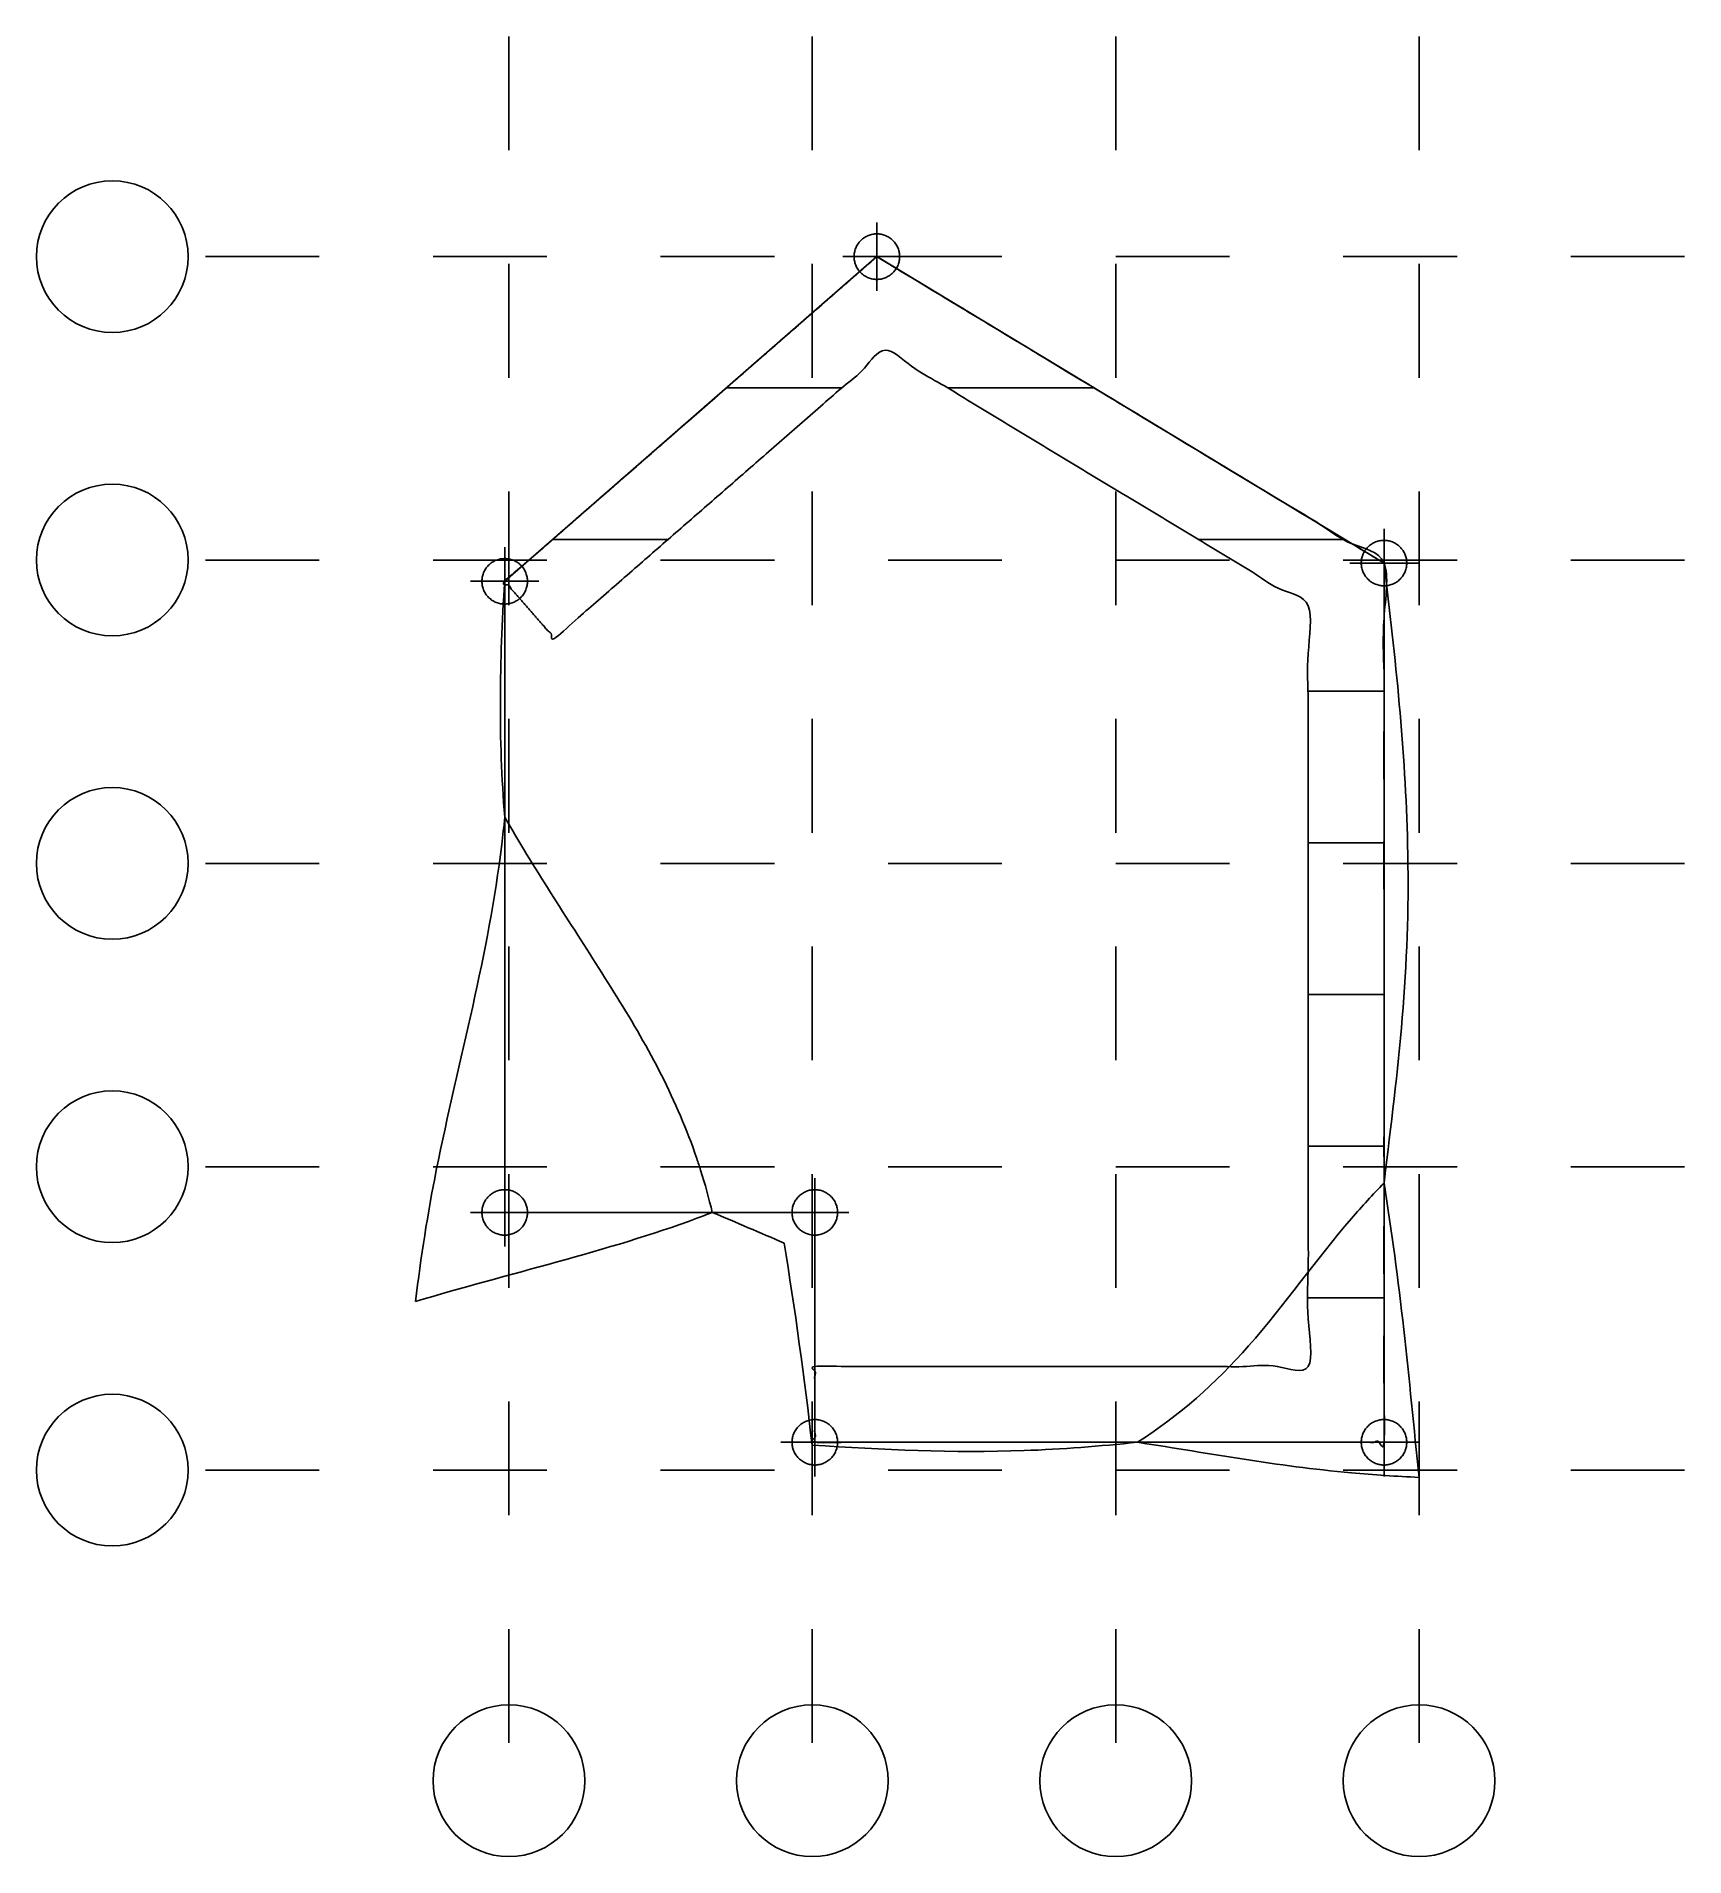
# Model space of a CAD drawing. Header units: metres. Extents: x -30.4 to 13.1, y -22.7 to 25.3.
import ezdxf

# ---------------------------------------------------------------- set-up
doc = ezdxf.new("R2010")
doc.units = ezdxf.units.M
doc.layers.add('Default', color=7, linetype='Continuous', true_color=0x000000)

msp = doc.modelspace()

# ---------------------------------------------------------------- linework, layer by layer
at = {"layer": 'Default'}
for p, q in [((-17.913, 24.269), (-17.913, 25.269)), ((-9.913, 24.269), (-9.913, 25.269)), ((-1.913, 24.269), (-1.913, 25.269)), ((6.087, 24.269), (6.087, 25.269)), ((-17.913, 22.269), (-17.913, 24.269)), ((-9.913, 22.269), (-9.913, 24.269)), ((-1.913, 22.269), (-1.913, 24.269)), ((6.087, 22.269), (6.087, 24.269)), ((-8.211, 20.361), (-8.211, 18.561)), ((-24.913, 19.461), (-25.913, 19.461)), ((-22.913, 19.461), (-24.913, 19.461)), ((-18.913, 19.461), (-19.913, 19.461)), ((-16.913, 19.461), (-18.913, 19.461)), ((-17.913, 18.269), (-17.913, 19.269)), ((-12.913, 19.461), (-13.913, 19.461)), ((-10.913, 19.461), (-12.913, 19.461)), ((-9.913, 18.269), (-9.913, 19.269)), ((-7.311, 19.461), (-9.111, 19.461)), ((-6.913, 19.461), (-7.913, 19.461)), ((-4.913, 19.461), (-6.913, 19.461)), ((-0.913, 19.461), (-1.913, 19.461)), ((-1.913, 18.269), (-1.913, 19.269)), ((1.087, 19.461), (-0.913, 19.461)), ((5.087, 19.461), (4.087, 19.461)), ((6.087, 19.461), (5.087, 19.461)), ((7.087, 19.461), (6.087, 19.461)), ((6.087, 18.269), (6.087, 19.269)), ((11.087, 19.461), (10.087, 19.461)), ((13.087, 19.461), (11.087, 19.461)), ((-17.913, 16.269), (-17.913, 18.269)), ((-9.913, 16.269), (-9.913, 18.269)), ((-1.913, 16.269), (-1.913, 18.269)), ((6.087, 16.269), (6.087, 18.269)), ((-12.178, 16), (-9.136, 16)), ((-6.351, 16), (-2.484, 16)), ((-17.913, 12.269), (-17.913, 13.269)), ((-9.913, 12.269), (-9.913, 13.269)), ((-1.913, 12.269), (-1.913, 13.269)), ((6.087, 12.269), (6.087, 13.269)), ((-17.913, 10.269), (-17.913, 12.269)), ((-16.762, 12), (-13.72, 12)), ((-9.913, 10.269), (-9.913, 12.269)), ((-1.913, 10.269), (-1.913, 12.269)), ((0.268, 12), (4.135, 12)), ((5.161, 12.28), (5.161, 10.48)), ((6.087, 10.269), (6.087, 12.269)), ((-18.024, 11.799), (-18.024, 9.999)), ((-24.913, 11.461), (-25.913, 11.461)), ((-22.913, 11.461), (-24.913, 11.461)), ((-18.913, 11.461), (-19.913, 11.461)), ((-16.913, 11.461), (-18.913, 11.461)), ((-12.913, 11.461), (-13.913, 11.461)), ((-10.913, 11.461), (-12.913, 11.461)), ((-6.913, 11.461), (-7.913, 11.461)), ((-4.913, 11.461), (-6.913, 11.461)), ((-0.913, 11.461), (-1.913, 11.461)), ((1.087, 11.461), (-0.913, 11.461)), ((5.087, 11.461), (4.087, 11.461)), ((6.061, 11.38), (4.261, 11.38)), ((6.087, 11.461), (5.087, 11.461)), ((7.087, 11.461), (6.087, 11.461)), ((11.087, 11.461), (10.087, 11.461)), ((13.087, 11.461), (11.087, 11.461)), ((-17.124, 10.899), (-18.924, 10.899)), ((3.161, 8), (5.161, 8)), ((-17.913, 6.269), (-17.913, 7.269)), ((-9.913, 6.269), (-9.913, 7.269)), ((-1.913, 6.269), (-1.913, 7.269)), ((6.087, 6.269), (6.087, 7.269)), ((-17.913, 4.269), (-17.913, 6.269)), ((-9.913, 4.269), (-9.913, 6.269)), ((-1.913, 4.269), (-1.913, 6.269)), ((6.087, 4.269), (6.087, 6.269)), ((3.161, 4), (5.161, 4)), ((-24.913, 3.461), (-25.913, 3.461)), ((-22.913, 3.461), (-24.913, 3.461)), ((-18.913, 3.461), (-19.913, 3.461)), ((-16.913, 3.461), (-18.913, 3.461)), ((-12.913, 3.461), (-13.913, 3.461)), ((-10.913, 3.461), (-12.913, 3.461)), ((-6.913, 3.461), (-7.913, 3.461)), ((-4.913, 3.461), (-6.913, 3.461)), ((-0.913, 3.461), (-1.913, 3.461)), ((1.087, 3.461), (-0.913, 3.461)), ((5.087, 3.461), (4.087, 3.461)), ((6.087, 3.461), (5.087, 3.461)), ((7.087, 3.461), (6.087, 3.461)), ((11.087, 3.461), (10.087, 3.461)), ((13.087, 3.461), (11.087, 3.461)), ((-17.913, 0.269), (-17.913, 1.269)), ((-9.913, 0.269), (-9.913, 1.269)), ((-1.913, 0.269), (-1.913, 1.269)), ((6.087, 0.269), (6.087, 1.269)), ((-17.913, -1.731), (-17.913, 0.269)), ((-9.913, -1.731), (-9.913, 0.269)), ((-1.913, -1.731), (-1.913, 0.269)), ((3.161, 0), (5.161, 0)), ((6.087, -1.731), (6.087, 0.269)), ((3.161, -4), (5.161, -4)), ((-24.913, -4.539), (-25.913, -4.539)), ((-22.913, -4.539), (-24.913, -4.539)), ((-18.913, -4.539), (-19.913, -4.539)), ((-16.913, -4.539), (-18.913, -4.539)), ((-17.913, -5.731), (-17.913, -4.731)), ((-12.913, -4.539), (-13.913, -4.539)), ((-10.913, -4.539), (-12.913, -4.539)), ((-9.913, -5.731), (-9.913, -4.731)), ((-6.913, -4.539), (-7.913, -4.539)), ((-4.913, -4.539), (-6.913, -4.539)), ((-0.913, -4.539), (-1.913, -4.539)), ((-1.913, -5.731), (-1.913, -4.731)), ((1.087, -4.539), (-0.913, -4.539)), ((5.087, -4.539), (4.087, -4.539)), ((6.087, -4.539), (5.087, -4.539)), ((7.087, -4.539), (6.087, -4.539)), ((6.087, -5.731), (6.087, -4.731)), ((11.087, -4.539), (10.087, -4.539)), ((13.087, -4.539), (11.087, -4.539)), ((-18.024, -4.844), (-18.024, -6.644)), ((-9.847, -4.844), (-9.847, -6.644)), ((-17.124, -5.744), (-18.924, -5.744)), ((-17.913, -7.731), (-17.913, -5.731)), ((-8.947, -5.744), (-10.747, -5.744)), ((-9.913, -7.731), (-9.913, -5.731)), ((-1.913, -7.731), (-1.913, -5.731)), ((6.087, -7.731), (6.087, -5.731)), ((3.161, -8), (5.161, -8)), ((-17.913, -11.731), (-17.913, -10.731)), ((-9.913, -11.731), (-9.913, -10.731)), ((-9.847, -10.905), (-9.847, -12.705)), ((-1.913, -11.731), (-1.913, -10.731)), ((5.161, -10.905), (5.161, -12.705)), ((6.087, -11.731), (6.087, -10.731)), ((-17.913, -12.731), (-17.913, -11.731)), ((-8.947, -11.805), (-10.747, -11.805)), ((-9.913, -12.731), (-9.913, -11.731)), ((-1.913, -12.731), (-1.913, -11.731)), ((6.061, -11.805), (4.261, -11.805)), ((6.087, -12.731), (6.087, -11.731)), ((-24.913, -12.539), (-25.913, -12.539)), ((-22.913, -12.539), (-24.913, -12.539)), ((-18.913, -12.539), (-19.913, -12.539)), ((-16.913, -12.539), (-18.913, -12.539)), ((-17.913, -13.731), (-17.913, -12.731)), ((-12.913, -12.539), (-13.913, -12.539)), ((-10.913, -12.539), (-12.913, -12.539)), ((-9.913, -13.731), (-9.913, -12.731)), ((-6.913, -12.539), (-7.913, -12.539)), ((-4.913, -12.539), (-6.913, -12.539)), ((-0.913, -12.539), (-1.913, -12.539)), ((-1.913, -13.731), (-1.913, -12.731)), ((1.087, -12.539), (-0.913, -12.539)), ((5.087, -12.539), (4.087, -12.539)), ((6.087, -12.539), (5.087, -12.539)), ((7.087, -12.539), (6.087, -12.539)), ((6.087, -13.731), (6.087, -12.731)), ((11.087, -12.539), (10.087, -12.539)), ((13.087, -12.539), (11.087, -12.539)), ((-17.913, -17.731), (-17.913, -16.731)), ((-9.913, -17.731), (-9.913, -16.731)), ((-1.913, -17.731), (-1.913, -16.731)), ((6.087, -17.731), (6.087, -16.731)), ((-17.913, -19.731), (-17.913, -17.731)), ((-9.913, -19.731), (-9.913, -17.731)), ((-1.913, -19.731), (-1.913, -17.731)), ((6.087, -19.731), (6.087, -17.731))]:
    msp.add_line(p, q, dxfattribs=at)
msp.add_polyline3d([(-8.211, 19.461, -1.435), (-18.024, 10.899, -1.435), (-18.024, -5.744, 0.003), (-9.847, -5.744, 1.721), (-9.847, -11.805, 1.721), (5.161, -11.805, 1.721), (5.161, 11.38, 1.721)], close=True, dxfattribs=at)
for centre in [(-28.372, 19.461), (-28.372, 11.461), (-28.372, 3.461), (-28.372, -4.539), (-28.372, -12.539), (-17.913, -20.731), (-9.913, -20.731), (-1.913, -20.731), (6.087, -20.731)]:
    msp.add_circle(centre, 2, dxfattribs=at)
for points in [[(-7.611, 19.461), (-7.611, 20.061), (-8.211, 20.061), (-8.811, 20.061), (-8.811, 19.461), (-8.811, 18.861), (-8.211, 18.861), (-7.611, 18.861), (-7.611, 19.461)], [(5.761, 11.38), (5.761, 11.98), (5.161, 11.98), (4.561, 11.98), (4.561, 11.38), (4.561, 10.78), (5.161, 10.78), (5.761, 10.78), (5.761, 11.38)], [(-17.424, 10.899), (-17.424, 11.499), (-18.024, 11.499), (-18.624, 11.499), (-18.624, 10.899), (-18.624, 10.299), (-18.024, 10.299), (-17.424, 10.299), (-17.424, 10.899)], [(-17.424, -5.744), (-17.424, -5.144), (-18.024, -5.144), (-18.624, -5.144), (-18.624, -5.744), (-18.624, -6.344), (-18.024, -6.344), (-17.424, -6.344), (-17.424, -5.744)], [(-9.247, -5.744), (-9.247, -5.144), (-9.847, -5.144), (-10.447, -5.144), (-10.447, -5.744), (-10.447, -6.344), (-9.847, -6.344), (-9.247, -6.344), (-9.247, -5.744)], [(-9.247, -11.805), (-9.247, -11.205), (-9.847, -11.205), (-10.447, -11.205), (-10.447, -11.805), (-10.447, -12.405), (-9.847, -12.405), (-9.247, -12.405), (-9.247, -11.805)], [(5.761, -11.805), (5.761, -11.205), (5.161, -11.205), (4.561, -11.205), (4.561, -11.805), (4.561, -12.405), (5.161, -12.405), (5.761, -12.405), (5.761, -11.805)]]:
    msp.add_rational_spline(points, [1, 0.707106781187, 1, 0.707106781187, 1, 0.707106781187, 1, 0.707106781187, 1], degree=2, knots=[0, 0, 0, 0.942478, 0.942478, 1.884956, 1.884956, 2.827433, 2.827433, 3.769911, 3.769911, 3.769911], dxfattribs=at)
for points, degree, knots in [([(-8.211, 19.461), (-1.525, 15.421), (5.161, 11.38), (5.161, -0.212), (5.161, -11.805), (4.161, -11.805), (3.161, -11.805), (-3.343, -11.805), (-9.847, -11.805), (-9.847, -10.805), (-9.847, -9.805), (-3.343, -9.805), (3.161, -9.805), (3.161, 0.224), (3.161, 10.252), (-2.418, 13.623), (-7.996, 16.994), (-12.353, 13.193), (-16.709, 9.392), (-17.367, 10.146), (-18.024, 10.899), (-13.118, 15.18), (-8.211, 19.461)], 2, [0, 0, 0, 15.62422, 15.62422, 38.808983, 38.808983, 40.808983, 40.808983, 53.816548, 53.816548, 55.816548, 55.816548, 68.824113, 68.824113, 88.880675, 88.880675, 101.916889, 101.916889, 113.479983, 113.479983, 115.479983, 115.479983, 128.502881, 128.502881, 128.502881]), ([(-18.024, 10.899), (-17.398, 11.446), (-16.771, 11.992), (-16.137, 12.546), (-15.079, 13.469), (-14.031, 14.383), (-12.958, 15.319), (-11.496, 16.595), (-9.675, 18.184), (-8.211, 19.461)], 3, [34.581185, 34.581185, 34.581185, 34.581185, 37.144575, 37.144575, 37.144575, 41.401213, 41.401213, 41.401213, 47.705412, 47.705412, 47.705412, 47.705412]), ([(-8.211, 19.461), (-6.87, 18.651), (-5.646, 17.911), (-4.328, 17.114), (-2.934, 16.272), (-1.963, 15.685), (0.913, 13.947), (1.753, 13.44), (3.232, 12.546), (3.589, 12.33), (3.946, 12.114), (4.302, 11.899), (4.589, 11.725), (4.875, 11.553), (5.161, 11.38)], 3, [47.705412, 47.705412, 47.705412, 47.705412, 52.297021, 52.297021, 52.297021, 56.660246, 56.660246, 61.249617, 61.249617, 61.249617, 62.513708, 62.513708, 62.513708, 63.53167, 63.53167, 63.53167, 63.53167]), ([(5.161, 11.38), (5.466, 8.866), (5.724, 6.448), (5.784, 3.958), (5.818, 2.505), (5.776, 1.1), (5.555, -1.781), (5.38, -3.173), (5.202, -4.631), (5.188, -4.744), (5.174, -4.857), (5.161, -4.97)], 3, [63.53167, 63.53167, 63.53167, 63.53167, 71.066877, 71.066877, 71.066877, 75.480099, 75.480099, 79.906551, 79.906551, 79.906551, 80.25358, 80.25358, 80.25358, 80.25358]), ([(-18.024, 4.676), (-18.047, 4.436), (-18.073, 4.197), (-18.102, 3.958), (-18.278, 2.507), (-18.549, 1.129), (-19.182, -1.729), (-19.535, -3.162), (-19.827, -4.631), (-20.054, -5.771), (-20.238, -6.922), (-20.372, -8.092)], 3, [0, 0, 0, 0, 0.759249, 0.759249, 0.759249, 5.348917, 5.348917, 9.880592, 9.880592, 9.880592, 13.412976, 13.412976, 13.412976, 13.412976]), ([(-12.55, -5.744), (-12.64, -5.37), (-12.742, -4.997), (-12.858, -4.631), (-12.89, -4.528), (-12.924, -4.426), (-12.958, -4.324), (-13.484, -2.776), (-14.214, -1.434), (-15.899, 1.288), (-16.784, 2.601), (-17.6, 3.958), (-17.743, 4.196), (-17.884, 4.435), (-18.024, 4.676)], 3, [21.678451, 21.678451, 21.678451, 21.678451, 22.845346, 22.845346, 22.845346, 23.171194, 23.171194, 23.171194, 28.06709, 28.06709, 32.851271, 32.851271, 32.851271, 33.698798, 33.698798, 33.698798, 33.698798]), ([(-12.55, -5.744), (-12.64, -5.37), (-12.742, -4.997), (-12.858, -4.631), (-12.89, -4.528), (-12.924, -4.426), (-12.958, -4.324), (-13.484, -2.776), (-14.214, -1.434), (-15.899, 1.288), (-16.784, 2.601), (-17.6, 3.958), (-17.743, 4.196), (-17.884, 4.435), (-18.024, 4.676)], 3, [16.107435, 16.107435, 16.107435, 16.107435, 17.274331, 17.274331, 17.274331, 17.600178, 17.600178, 17.600178, 22.496074, 22.496074, 27.280255, 27.280255, 27.280255, 28.127783, 28.127783, 28.127783, 28.127783]), ([(5.161, -4.97), (4.862, -5.273), (4.579, -5.58), (4.302, -5.903), (3.365, -6.992), (2.544, -8.185), (0.708, -10.262), (-0.225, -11.096), (-1.337, -11.805)], 3, [15.423808, 15.423808, 15.423808, 15.423808, 16.691899, 16.691899, 16.691899, 20.960463, 20.960463, 24.925783, 24.925783, 24.925783, 24.925783]), ([(5.161, -4.97), (4.862, -5.273), (4.579, -5.58), (4.302, -5.903), (3.365, -6.992), (2.544, -8.185), (0.708, -10.262), (-0.225, -11.096), (-1.337, -11.805)], 3, [80.25358, 80.25358, 80.25358, 80.25358, 81.521671, 81.521671, 81.521671, 85.790235, 85.790235, 89.755555, 89.755555, 89.755555, 89.755555]), ([(6.087, -12.731), (5.95, -11.429), (5.828, -10.125), (5.534, -7.517), (5.366, -6.251), (5.161, -4.97)], 3, [7.547917, 7.547917, 7.547917, 7.547917, 11.465783, 11.465783, 15.423808, 15.423808, 15.423808, 15.423808]), ([(-20.372, -8.092), (-17.955, -7.363), (-15.31, -6.769), (-12.958, -5.899), (-12.821, -5.848), (-12.685, -5.796), (-12.55, -5.744)], 3, [13.412976, 13.412976, 13.412976, 13.412976, 21.232031, 21.232031, 21.232031, 21.678451, 21.678451, 21.678451, 21.678451]), ([(-1.337, -11.805), (-2.326, -11.907), (-3.33, -11.989), (-4.328, -12.024), (-6.197, -12.092), (-8.062, -12.003), (-9.921, -11.879)], 3, [89.755555, 89.755555, 89.755555, 89.755555, 92.764478, 92.764478, 92.764478, 98.371391, 98.371391, 98.371391, 98.371391]), ([(-1.337, -11.805), (0.659, -12.112), (2.273, -12.424), (4.302, -12.609), (4.894, -12.664), (5.491, -12.703), (6.087, -12.731)], 3, [0, 0, 0, 0, 5.754676, 5.754676, 5.754676, 7.547917, 7.547917, 7.547917, 7.547917])]:
    msp.add_open_spline(points, degree=degree, knots=knots, dxfattribs=at)
for points in [[(-18.024, 4.676), (-18.19, 6.766), (-18.165, 8.766), (-18.024, 10.899)], [(-10.656, -6.553), (-11.286, -6.282), (-11.915, -6.007), (-12.55, -5.744)], [(-9.921, -11.879), (-10.108, -10.176), (-10.381, -8.233), (-10.656, -6.553)]]:
    msp.add_open_spline(points, degree=3, dxfattribs=at)

doc.saveas('drawing.dxf')
